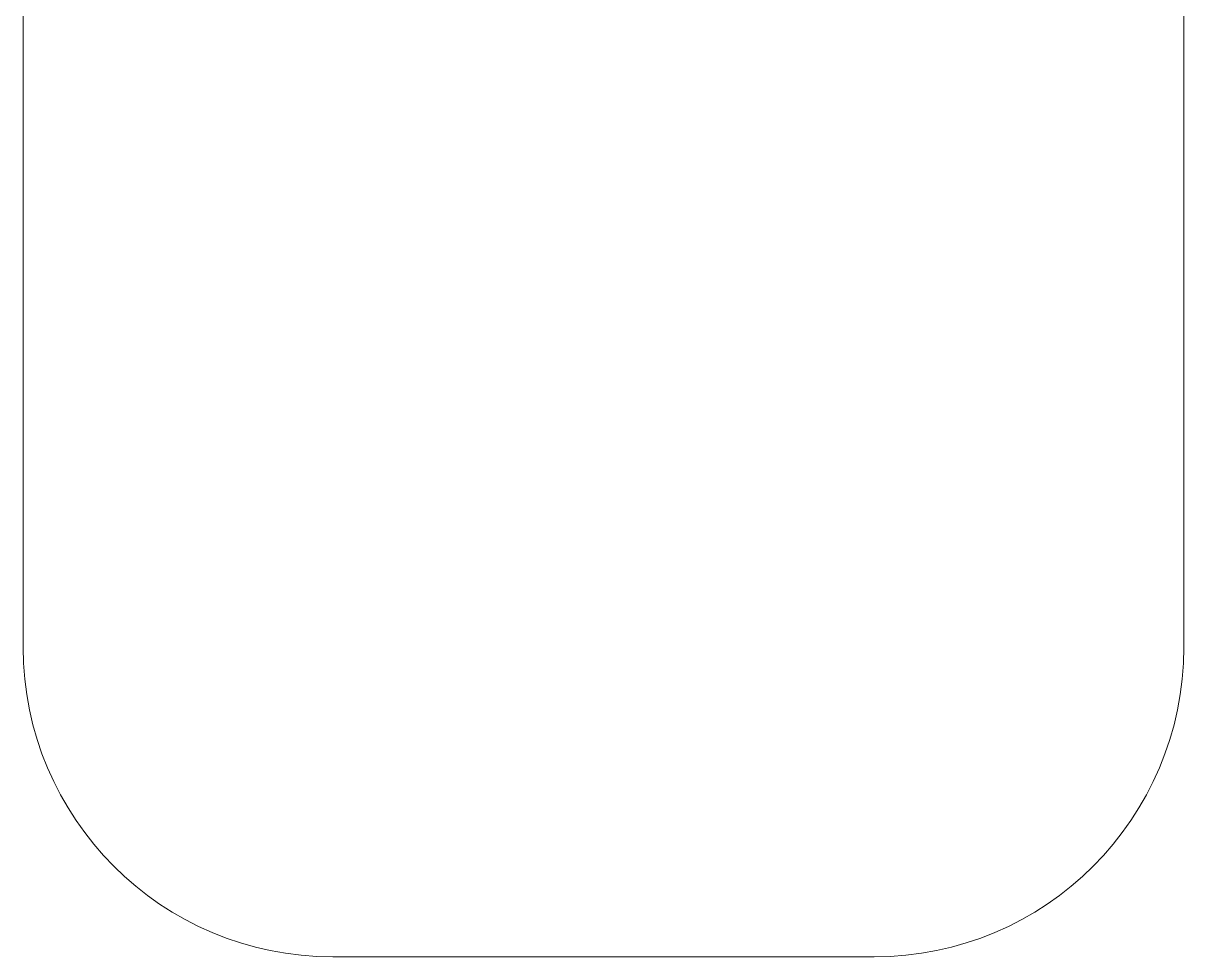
# Model space of a CAD drawing. Header units: metres. Extents: x -232 to 581, y 30 to 789.
# Drawn here: x 103.1658 to 103.3158, y 396.6316 to 396.7523 of the extents above; entities that cross this region are included whole.
import ezdxf

# ---------------------------------------------------------------- set-up
doc = ezdxf.new("R2010")
doc.units = ezdxf.units.M
doc.layers.add('A-WALL', color=250, linetype='Continuous', lineweight=20)
doc.layers.add('baños', color=140, linetype='Continuous', lineweight=0)
doc.styles.get("Standard").update_dxf_attribs({"font": 'arial.ttf'})

# ---------------------------------------------------------------- blocks, each defined once
blk = doc.blocks.new('20.03.2026 LN 09 PRIMER NIVEL ARQ')
at = {"layer": 'A-WALL', "color": 1}
for p, q in [((-0.63602, -47.10317), (-0.63602, -43.88317)), ((-0.48602, -47.10317), (-0.48602, -46.39317)), ((-0.52602, -47.14317), (-0.59602, -47.14317))]:
    blk.add_line(p, q, dxfattribs=at)
for centre, start, end in [((-0.59602, -47.10317), 180, 270), ((-0.52602, -47.10317), 270, 0)]:
    blk.add_arc(centre, 0.04, start, end, dxfattribs=at)
at = {"layer": 'baños', "color": 1, "linetype": 'Continuous'}
for tag, p in [('MODELNUMBER', (-12.06115, -62.07074)), ('TRADENAME', (-12.06115, -62.07078)), ('PRODUCT', (-12.06115, -62.07082)), ('MATERIAL', (-12.06115, -62.07087))]:
    blk.add_attdef(tag, p, '', height=0.0000254, rotation=359.9999, dxfattribs=at)

msp = doc.modelspace()

# ---------------------------------------------------------------- block references
at = {"color": 1}
msp.add_blockref('20.03.2026 LN 09 PRIMER NIVEL ARQ', (103.80178, 443.7748), dxfattribs=at)

doc.saveas('drawing.dxf')
